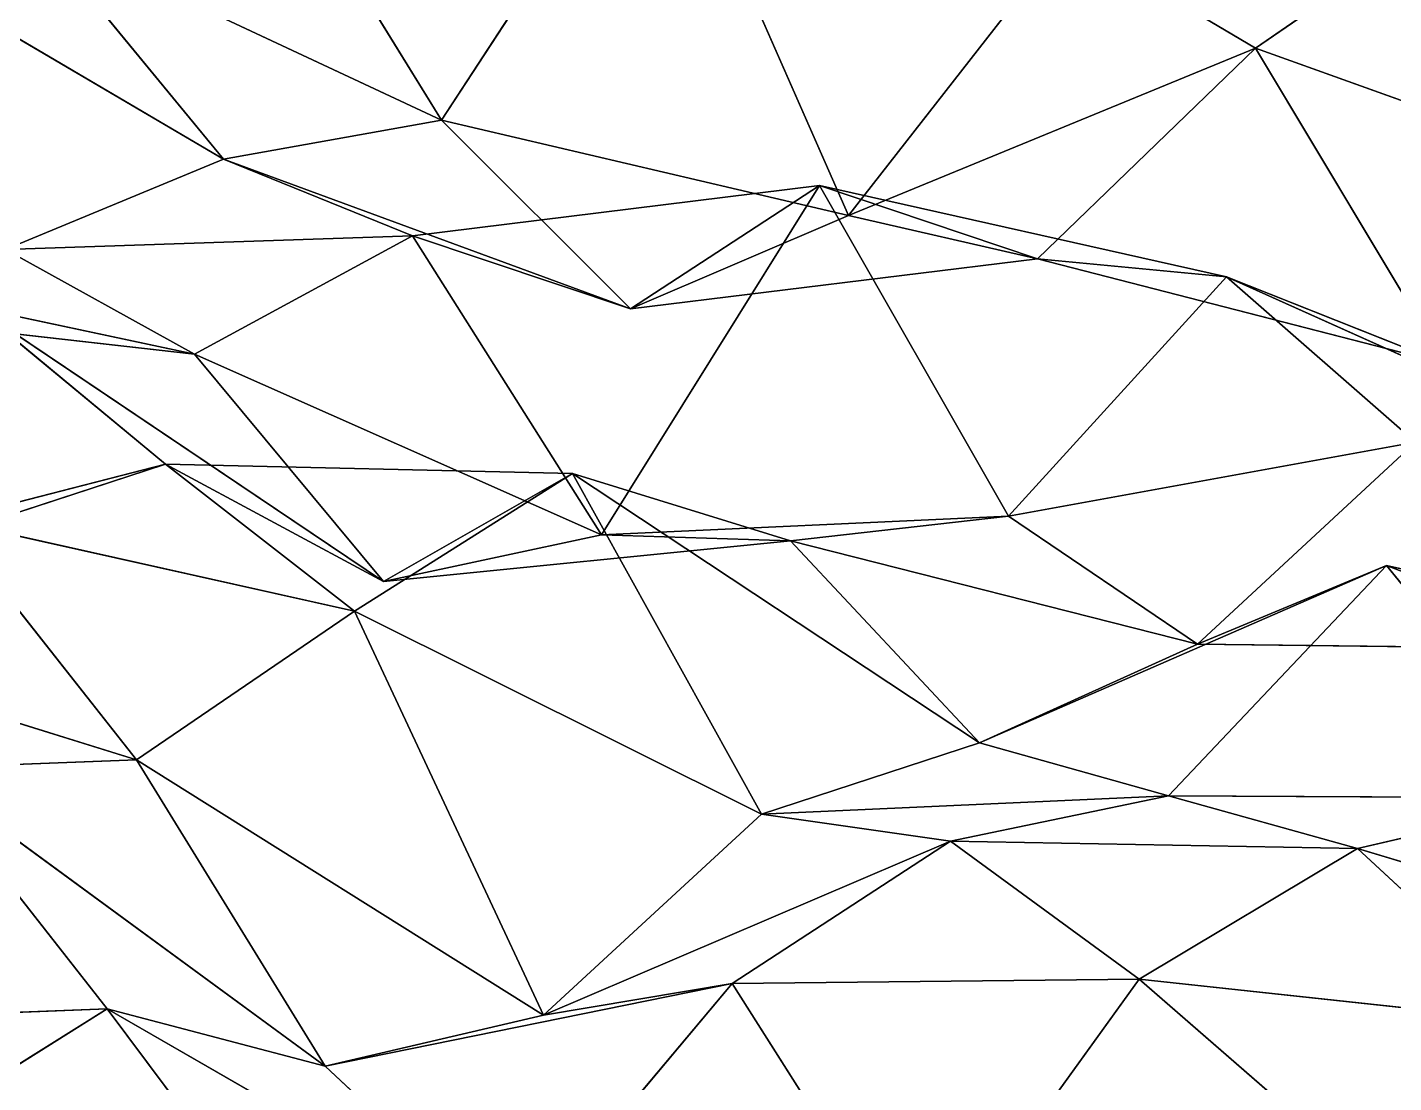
# Model space of a CAD drawing. Header units: metres. Extents: x -3703 to 431, y -1555 to 134.
# Drawn here: x -688.3 to -604.2, y -298.4 to -233.5 of the extents above; entities that cross this region are included whole.
import ezdxf

# ---------------------------------------------------------------- set-up
doc = ezdxf.new("R2010")
doc.units = ezdxf.units.M

msp = doc.modelspace()

# ---------------------------------------------------------------- linework, layer by layer
for p, q in [((-649.3541, -218.66171, -1932.6115), (-662.77057, -239.24054, -1955.5054)), ((-662.77057, -239.24054, -1955.5054), (-649.3541, -218.66171, -1932.6115)), ((-649.3541, -218.66171, -1932.6115), (-637.7266, -245.10007, -1967.0262)), ((-637.7266, -245.10007, -1967.0262), (-649.3541, -218.66171, -1932.6115)), ((-674.3981, -220.40887, -1919.3895), (-662.77057, -239.24054, -1955.5054)), ((-662.77057, -239.24054, -1955.5054), (-674.3981, -220.40887, -1919.3895)), ((-599.26624, -225.5615, -1956.731), (-612.6827, -234.81323, -1982.1577)), ((-612.6827, -234.81323, -1982.1577), (-599.26624, -225.5615, -1956.731)), ((-676.18695, -241.63443, -1982.4655), (-701.2309, -226.90442, -1972.928)), ((-701.2309, -226.90442, -1972.928), (-676.18695, -241.63443, -1982.4655)), ((-662.77057, -239.24054, -1955.5054), (-687.8145, -227.51163, -1945.2968)), ((-687.8145, -227.51163, -1945.2968), (-676.18695, -241.63443, -1982.4655)), ((-676.18695, -241.63443, -1982.4655), (-687.8145, -227.51163, -1945.2968)), ((-687.8145, -227.51163, -1945.2968), (-662.77057, -239.24054, -1955.5054)), ((-624.3102, -227.91714, -1943.373), (-637.7266, -245.10007, -1967.0262)), ((-637.7266, -245.10007, -1967.0262), (-624.3102, -227.91714, -1943.373)), ((-624.3102, -227.91714, -1943.373), (-612.6827, -234.81323, -1982.1577)), ((-612.6827, -234.81323, -1982.1577), (-624.3102, -227.91714, -1943.373)), ((-612.6827, -234.81323, -1982.1577), (-637.7266, -245.10007, -1967.0262)), ((-637.7266, -245.10007, -1967.0262), (-612.6827, -234.81323, -1982.1577)), ((-612.6827, -234.81323, -1982.1577), (-626.09906, -247.77615, -2006.7546)), ((-626.09906, -247.77615, -2006.7546), (-612.6827, -234.81323, -1982.1577)), ((-587.6387, -243.78973, -1992.9817), (-612.6827, -234.81323, -1982.1577)), ((-612.6827, -234.81323, -1982.1577), (-601.05505, -254.21042, -2018.1471)), ((-601.05505, -254.21042, -2018.1471), (-612.6827, -234.81323, -1982.1577)), ((-612.6827, -234.81323, -1982.1577), (-587.6387, -243.78973, -1992.9817)), ((-662.77057, -239.24054, -1955.5054), (-676.18695, -241.63443, -1982.4655)), ((-676.18695, -241.63443, -1982.4655), (-662.77057, -239.24054, -1955.5054)), ((-637.7266, -245.10007, -1967.0262), (-662.77057, -239.24054, -1955.5054)), ((-662.77057, -239.24054, -1955.5054), (-651.143, -250.83432, -1993.2395)), ((-651.143, -250.83432, -1993.2395), (-662.77057, -239.24054, -1955.5054)), ((-662.77057, -239.24054, -1955.5054), (-637.7266, -245.10007, -1967.0262)), ((-676.18695, -241.63443, -1982.4655), (-689.6034, -247.19446, -2008.7177)), ((-689.6034, -247.19446, -2008.7177), (-676.18695, -241.63443, -1982.4655)), ((-651.143, -250.83432, -1993.2395), (-676.18695, -241.63443, -1982.4655)), ((-676.18695, -241.63443, -1982.4655), (-664.55945, -246.35529, -2021.7366)), ((-664.55945, -246.35529, -2021.7366), (-676.18695, -241.63443, -1982.4655)), ((-676.18695, -241.63443, -1982.4655), (-651.143, -250.83432, -1993.2395)), ((-639.5155, -243.26254, -2035.2593), (-664.55945, -246.35529, -2021.7366)), ((-664.55945, -246.35529, -2021.7366), (-639.5155, -243.26254, -2035.2593)), ((-639.5155, -243.26254, -2035.2593), (-652.9319, -264.74533, -2057.9512)), ((-652.9319, -264.74533, -2057.9512), (-639.5155, -243.26254, -2035.2593)), ((-651.143, -250.83432, -1993.2395), (-639.5155, -243.26254, -2035.2593)), ((-639.5155, -243.26254, -2035.2593), (-651.143, -250.83432, -1993.2395)), ((-626.09906, -247.77615, -2006.7546), (-639.5155, -243.26254, -2035.2593)), ((-614.4715, -248.88336, -2046.8337), (-639.5155, -243.26254, -2035.2593)), ((-639.5155, -243.26254, -2035.2593), (-626.09906, -247.77615, -2006.7546)), ((-639.5155, -243.26254, -2035.2593), (-627.8879, -263.59933, -2071.0386)), ((-627.8879, -263.59933, -2071.0386), (-639.5155, -243.26254, -2035.2593)), ((-639.5155, -243.26254, -2035.2593), (-614.4715, -248.88336, -2046.8337)), ((-637.7266, -245.10007, -1967.0262), (-651.143, -250.83432, -1993.2395)), ((-651.143, -250.83432, -1993.2395), (-637.7266, -245.10007, -1967.0262)), ((-637.7266, -245.10007, -1967.0262), (-626.09906, -247.77615, -2006.7546)), ((-626.09906, -247.77615, -2006.7546), (-637.7266, -245.10007, -1967.0262)), ((-664.55945, -246.35529, -2021.7366), (-689.6034, -247.19446, -2008.7177)), ((-689.6034, -247.19446, -2008.7177), (-664.55945, -246.35529, -2021.7366)), ((-664.55945, -246.35529, -2021.7366), (-677.9758, -253.626, -2047.6062)), ((-677.9758, -253.626, -2047.6062), (-664.55945, -246.35529, -2021.7366)), ((-651.143, -250.83432, -1993.2395), (-664.55945, -246.35529, -2021.7366)), ((-664.55945, -246.35529, -2021.7366), (-651.143, -250.83432, -1993.2395)), ((-664.55945, -246.35529, -2021.7366), (-652.9319, -264.74533, -2057.9512)), ((-652.9319, -264.74533, -2057.9512), (-664.55945, -246.35529, -2021.7366)), ((-689.6034, -247.19446, -2008.7177), (-677.9758, -253.626, -2047.6062)), ((-677.9758, -253.626, -2047.6062), (-689.6034, -247.19446, -2008.7177)), ((-626.09906, -247.77615, -2006.7546), (-651.143, -250.83432, -1993.2395)), ((-651.143, -250.83432, -1993.2395), (-626.09906, -247.77615, -2006.7546)), ((-601.05505, -254.21042, -2018.1471), (-626.09906, -247.77615, -2006.7546)), ((-626.09906, -247.77615, -2006.7546), (-614.4715, -248.88336, -2046.8337)), ((-614.4715, -248.88336, -2046.8337), (-626.09906, -247.77615, -2006.7546)), ((-626.09906, -247.77615, -2006.7546), (-601.05505, -254.21042, -2018.1471)), ((-614.4715, -248.88336, -2046.8337), (-627.8879, -263.59933, -2071.0386)), ((-627.8879, -263.59933, -2071.0386), (-614.4715, -248.88336, -2046.8337)), ((-601.05505, -254.21042, -2018.1471), (-614.4715, -248.88336, -2046.8337)), ((-589.42755, -260.10748, -2057.1553), (-614.4715, -248.88336, -2046.8337)), ((-614.4715, -248.88336, -2046.8337), (-601.05505, -254.21042, -2018.1471)), ((-614.4715, -248.88336, -2046.8337), (-602.84393, -259.0387, -2084.8896)), ((-602.84393, -259.0387, -2084.8896), (-614.4715, -248.88336, -2046.8337)), ((-614.4715, -248.88336, -2046.8337), (-589.42755, -260.10748, -2057.1553)), ((-677.9758, -253.626, -2047.6062), (-703.0198, -250.81091, -2035.4045)), ((-703.0198, -250.81091, -2035.4045), (-677.9758, -253.626, -2047.6062)), ((-677.9758, -253.626, -2047.6062), (-691.3922, -250.77512, -2075.7393)), ((-666.34827, -267.62128, -2084.8035), (-691.3922, -250.77512, -2075.7393)), ((-691.3922, -250.77512, -2075.7393), (-677.9758, -253.626, -2047.6062)), ((-691.3922, -250.77512, -2075.7393), (-679.7647, -260.40118, -2113.9136)), ((-679.7647, -260.40118, -2113.9136), (-691.3922, -250.77512, -2075.7393)), ((-691.3922, -250.77512, -2075.7393), (-666.34827, -267.62128, -2084.8035)), ((-652.9319, -264.74533, -2057.9512), (-677.9758, -253.626, -2047.6062)), ((-677.9758, -253.626, -2047.6062), (-666.34827, -267.62128, -2084.8035)), ((-666.34827, -267.62128, -2084.8035), (-677.9758, -253.626, -2047.6062)), ((-677.9758, -253.626, -2047.6062), (-652.9319, -264.74533, -2057.9512)), ((-602.84393, -259.0387, -2084.8896), (-627.8879, -263.59933, -2071.0386)), ((-627.8879, -263.59933, -2071.0386), (-602.84393, -259.0387, -2084.8896)), ((-602.84393, -259.0387, -2084.8896), (-616.2603, -271.47134, -2109.605)), ((-616.2603, -271.47134, -2109.605), (-602.84393, -259.0387, -2084.8896)), ((-679.7647, -260.40118, -2113.9136), (-704.80865, -268.58533, -2099.2522)), ((-704.80865, -268.58533, -2099.2522), (-679.7647, -260.40118, -2113.9136)), ((-679.7647, -260.40118, -2113.9136), (-693.1811, -263.84656, -2140.6384)), ((-693.1811, -263.84656, -2140.6384), (-679.7647, -260.40118, -2113.9136)), ((-666.34827, -267.62128, -2084.8035), (-679.7647, -260.40118, -2113.9136)), ((-654.7207, -260.97754, -2126.6157), (-679.7647, -260.40118, -2113.9136)), ((-679.7647, -260.40118, -2113.9136), (-666.34827, -267.62128, -2084.8035)), ((-679.7647, -260.40118, -2113.9136), (-668.1371, -269.4451, -2152.2178)), ((-668.1371, -269.4451, -2152.2178), (-679.7647, -260.40118, -2113.9136)), ((-679.7647, -260.40118, -2113.9136), (-654.7207, -260.97754, -2126.6157)), ((-654.7207, -260.97754, -2126.6157), (-668.1371, -269.4451, -2152.2178)), ((-668.1371, -269.4451, -2152.2178), (-654.7207, -260.97754, -2126.6157)), ((-666.34827, -267.62128, -2084.8035), (-654.7207, -260.97754, -2126.6157)), ((-654.7207, -260.97754, -2126.6157), (-666.34827, -267.62128, -2084.8035)), ((-641.30426, -265.1238, -2098.193), (-654.7207, -260.97754, -2126.6157)), ((-629.67676, -277.53812, -2135.744), (-654.7207, -260.97754, -2126.6157)), ((-654.7207, -260.97754, -2126.6157), (-641.30426, -265.1238, -2098.193)), ((-654.7207, -260.97754, -2126.6157), (-643.09314, -281.9331, -2162.2566)), ((-643.09314, -281.9331, -2162.2566), (-654.7207, -260.97754, -2126.6157)), ((-654.7207, -260.97754, -2126.6157), (-629.67676, -277.53812, -2135.744)), ((-668.1371, -269.4451, -2152.2178), (-693.1811, -263.84656, -2140.6384)), ((-693.1811, -263.84656, -2140.6384), (-681.5535, -278.5839, -2177.67)), ((-681.5535, -278.5839, -2177.67), (-693.1811, -263.84656, -2140.6384)), ((-693.1811, -263.84656, -2140.6384), (-668.1371, -269.4451, -2152.2178)), ((-627.8879, -263.59933, -2071.0386), (-652.9319, -264.74533, -2057.9512)), ((-652.9319, -264.74533, -2057.9512), (-627.8879, -263.59933, -2071.0386)), ((-627.8879, -263.59933, -2071.0386), (-641.30426, -265.1238, -2098.193)), ((-641.30426, -265.1238, -2098.193), (-627.8879, -263.59933, -2071.0386)), ((-627.8879, -263.59933, -2071.0386), (-616.2603, -271.47134, -2109.605)), ((-616.2603, -271.47134, -2109.605), (-627.8879, -263.59933, -2071.0386)), ((-652.9319, -264.74533, -2057.9512), (-666.34827, -267.62128, -2084.8035)), ((-666.34827, -267.62128, -2084.8035), (-652.9319, -264.74533, -2057.9512)), ((-652.9319, -264.74533, -2057.9512), (-641.30426, -265.1238, -2098.193)), ((-641.30426, -265.1238, -2098.193), (-652.9319, -264.74533, -2057.9512)), ((-641.30426, -265.1238, -2098.193), (-666.34827, -267.62128, -2084.8035)), ((-666.34827, -267.62128, -2084.8035), (-641.30426, -265.1238, -2098.193)), ((-616.2603, -271.47134, -2109.605), (-641.30426, -265.1238, -2098.193)), ((-641.30426, -265.1238, -2098.193), (-629.67676, -277.53812, -2135.744)), ((-629.67676, -277.53812, -2135.744), (-641.30426, -265.1238, -2098.193)), ((-641.30426, -265.1238, -2098.193), (-616.2603, -271.47134, -2109.605)), ((-604.6328, -266.62503, -2151.0154), (-629.67676, -277.53812, -2135.744)), ((-629.67676, -277.53812, -2135.744), (-604.6328, -266.62503, -2151.0154)), ((-604.6328, -266.62503, -2151.0154), (-618.0492, -280.80008, -2175.3413)), ((-618.0492, -280.80008, -2175.3413), (-604.6328, -266.62503, -2151.0154)), ((-616.2603, -271.47134, -2109.605), (-604.6328, -266.62503, -2151.0154)), ((-604.6328, -266.62503, -2151.0154), (-616.2603, -271.47134, -2109.605)), ((-591.2164, -271.78085, -2122.3672), (-604.6328, -266.62503, -2151.0154)), ((-579.58887, -272.30188, -2162.5771), (-604.6328, -266.62503, -2151.0154)), ((-604.6328, -266.62503, -2151.0154), (-591.2164, -271.78085, -2122.3672)), ((-604.6328, -266.62503, -2151.0154), (-593.00525, -280.93466, -2188.1423)), ((-593.00525, -280.93466, -2188.1423), (-604.6328, -266.62503, -2151.0154)), ((-604.6328, -266.62503, -2151.0154), (-579.58887, -272.30188, -2162.5771)), ((-668.1371, -269.4451, -2152.2178), (-681.5535, -278.5839, -2177.67)), ((-681.5535, -278.5839, -2177.67), (-668.1371, -269.4451, -2152.2178)), ((-643.09314, -281.9331, -2162.2566), (-668.1371, -269.4451, -2152.2178)), ((-668.1371, -269.4451, -2152.2178), (-656.5096, -294.301, -2186.9866)), ((-656.5096, -294.301, -2186.9866), (-668.1371, -269.4451, -2152.2178)), ((-668.1371, -269.4451, -2152.2178), (-643.09314, -281.9331, -2162.2566)), ((-681.5535, -278.5839, -2177.67), (-706.59753, -270.80582, -2166.578)), ((-706.59753, -270.80582, -2166.578), (-681.5535, -278.5839, -2177.67)), ((-616.2603, -271.47134, -2109.605), (-629.67676, -277.53812, -2135.744)), ((-629.67676, -277.53812, -2135.744), (-616.2603, -271.47134, -2109.605)), ((-591.2164, -271.78085, -2122.3672), (-616.2603, -271.47134, -2109.605)), ((-616.2603, -271.47134, -2109.605), (-591.2164, -271.78085, -2122.3672)), ((-629.67676, -277.53812, -2135.744), (-643.09314, -281.9331, -2162.2566)), ((-643.09314, -281.9331, -2162.2566), (-629.67676, -277.53812, -2135.744)), ((-629.67676, -277.53812, -2135.744), (-618.0492, -280.80008, -2175.3413)), ((-618.0492, -280.80008, -2175.3413), (-629.67676, -277.53812, -2135.744)), ((-681.5535, -278.5839, -2177.67), (-694.9699, -279.09207, -2205.0518)), ((-694.9699, -279.09207, -2205.0518), (-681.5535, -278.5839, -2177.67)), ((-669.92596, -297.43158, -2213.782), (-694.9699, -279.09207, -2205.0518)), ((-694.9699, -279.09207, -2205.0518), (-683.3424, -293.91074, -2242.0647)), ((-683.3424, -293.91074, -2242.0647), (-694.9699, -279.09207, -2205.0518)), ((-694.9699, -279.09207, -2205.0518), (-669.92596, -297.43158, -2213.782)), ((-656.5096, -294.301, -2186.9866), (-681.5535, -278.5839, -2177.67)), ((-681.5535, -278.5839, -2177.67), (-669.92596, -297.43158, -2213.782)), ((-669.92596, -297.43158, -2213.782), (-681.5535, -278.5839, -2177.67)), ((-681.5535, -278.5839, -2177.67), (-656.5096, -294.301, -2186.9866)), ((-618.0492, -280.80008, -2175.3413), (-643.09314, -281.9331, -2162.2566)), ((-643.09314, -281.9331, -2162.2566), (-618.0492, -280.80008, -2175.3413)), ((-618.0492, -280.80008, -2175.3413), (-631.46564, -283.58313, -2202.2144)), ((-631.46564, -283.58313, -2202.2144), (-618.0492, -280.80008, -2175.3413)), ((-593.00525, -280.93466, -2188.1423), (-618.0492, -280.80008, -2175.3413)), ((-618.0492, -280.80008, -2175.3413), (-606.42163, -284.04843, -2214.9417)), ((-606.42163, -284.04843, -2214.9417), (-618.0492, -280.80008, -2175.3413)), ((-618.0492, -280.80008, -2175.3413), (-593.00525, -280.93466, -2188.1423)), ((-593.00525, -280.93466, -2188.1423), (-606.42163, -284.04843, -2214.9417)), ((-606.42163, -284.04843, -2214.9417), (-593.00525, -280.93466, -2188.1423)), ((-643.09314, -281.9331, -2162.2566), (-656.5096, -294.301, -2186.9866)), ((-656.5096, -294.301, -2186.9866), (-643.09314, -281.9331, -2162.2566)), ((-643.09314, -281.9331, -2162.2566), (-631.46564, -283.58313, -2202.2144)), ((-631.46564, -283.58313, -2202.2144), (-643.09314, -281.9331, -2162.2566)), ((-631.46564, -283.58313, -2202.2144), (-656.5096, -294.301, -2186.9866)), ((-656.5096, -294.301, -2186.9866), (-631.46564, -283.58313, -2202.2144)), ((-631.46564, -283.58313, -2202.2144), (-644.882, -292.35568, -2227.7483)), ((-644.882, -292.35568, -2227.7483), (-631.46564, -283.58313, -2202.2144)), ((-606.42163, -284.04843, -2214.9417), (-631.46564, -283.58313, -2202.2144)), ((-631.46564, -283.58313, -2202.2144), (-619.838, -292.0781, -2240.6416)), ((-619.838, -292.0781, -2240.6416), (-631.46564, -283.58313, -2202.2144)), ((-631.46564, -283.58313, -2202.2144), (-606.42163, -284.04843, -2214.9417)), ((-606.42163, -284.04843, -2214.9417), (-619.838, -292.0781, -2240.6416)), ((-619.838, -292.0781, -2240.6416), (-606.42163, -284.04843, -2214.9417)), ((-581.3777, -291.5485, -2226.0957), (-606.42163, -284.04843, -2214.9417)), ((-606.42163, -284.04843, -2214.9417), (-594.79407, -294.7945, -2252.8652)), ((-594.79407, -294.7945, -2252.8652), (-606.42163, -284.04843, -2214.9417)), ((-606.42163, -284.04843, -2214.9417), (-581.3777, -291.5485, -2226.0957)), ((-644.882, -292.35568, -2227.7483), (-669.92596, -297.43158, -2213.782)), ((-669.92596, -297.43158, -2213.782), (-644.882, -292.35568, -2227.7483)), ((-644.882, -292.35568, -2227.7483), (-658.29846, -308.31683, -2251.6748)), ((-658.29846, -308.31683, -2251.6748), (-644.882, -292.35568, -2227.7483)), ((-656.5096, -294.301, -2186.9866), (-644.882, -292.35568, -2227.7483)), ((-644.882, -292.35568, -2227.7483), (-656.5096, -294.301, -2186.9866)), ((-619.838, -292.0781, -2240.6416), (-644.882, -292.35568, -2227.7483)), ((-644.882, -292.35568, -2227.7483), (-619.838, -292.0781, -2240.6416)), ((-644.882, -292.35568, -2227.7483), (-633.2545, -310.68024, -2263.9775)), ((-633.2545, -310.68024, -2263.9775), (-644.882, -292.35568, -2227.7483)), ((-619.838, -292.0781, -2240.6416), (-633.2545, -310.68024, -2263.9775)), ((-633.2545, -310.68024, -2263.9775), (-619.838, -292.0781, -2240.6416)), ((-594.79407, -294.7945, -2252.8652), (-619.838, -292.0781, -2240.6416)), ((-619.838, -292.0781, -2240.6416), (-608.2105, -302.19302, -2278.7065)), ((-608.2105, -302.19302, -2278.7065), (-619.838, -292.0781, -2240.6416)), ((-619.838, -292.0781, -2240.6416), (-594.79407, -294.7945, -2252.8652)), ((-683.3424, -293.91074, -2242.0647), (-708.38635, -294.8686, -2229.0193)), ((-708.38635, -294.8686, -2229.0193), (-683.3424, -293.91074, -2242.0647)), ((-683.3424, -293.91074, -2242.0647), (-696.7588, -302.3028, -2267.6838)), ((-696.7588, -302.3028, -2267.6838), (-683.3424, -293.91074, -2242.0647)), ((-669.92596, -297.43158, -2213.782), (-683.3424, -293.91074, -2242.0647)), ((-658.29846, -308.31683, -2251.6748), (-683.3424, -293.91074, -2242.0647)), ((-683.3424, -293.91074, -2242.0647), (-669.92596, -297.43158, -2213.782)), ((-683.3424, -293.91074, -2242.0647), (-671.71484, -309.46292, -2278.9138)), ((-671.71484, -309.46292, -2278.9138), (-683.3424, -293.91074, -2242.0647)), ((-683.3424, -293.91074, -2242.0647), (-658.29846, -308.31683, -2251.6748)), ((-656.5096, -294.301, -2186.9866), (-669.92596, -297.43158, -2213.782)), ((-669.92596, -297.43158, -2213.782), (-656.5096, -294.301, -2186.9866)), ((-669.92596, -297.43158, -2213.782), (-658.29846, -308.31683, -2251.6748)), ((-658.29846, -308.31683, -2251.6748), (-669.92596, -297.43158, -2213.782))]:
    msp.add_line(p, q)
for points in [[(-662.77057, -239.24054, -1955.5054), (-674.3981, -220.40887, -1919.3895), (-649.3541, -218.66171, -1932.6115), (-649.354, -218.6616, -1932.6113)], [(-649.3541, -218.66171, -1932.6115), (-637.7266, -245.10007, -1967.0262), (-662.77057, -239.24054, -1955.5054), (-662.77045, -239.24043, -1955.5052)], [(-637.7266, -245.10007, -1967.0262), (-649.3541, -218.66171, -1932.6115), (-624.3102, -227.91714, -1943.373), (-624.31006, -227.91704, -1943.3729)], [(-674.3981, -220.40887, -1919.3895), (-662.77057, -239.24054, -1955.5054), (-687.8145, -227.51163, -1945.2968), (-687.8144, -227.51152, -1945.2966)], [(-612.6827, -234.81323, -1982.1577), (-624.3102, -227.91714, -1943.373), (-599.26624, -225.5615, -1956.731), (-599.2661, -225.56139, -1956.7308)], [(-599.26624, -225.5615, -1956.731), (-587.6387, -243.78973, -1992.9817), (-612.6827, -234.81323, -1982.1577), (-612.68256, -234.81313, -1982.1576)], [(-687.8145, -227.51163, -1945.2968), (-676.18695, -241.63443, -1982.4655), (-701.2309, -226.90442, -1972.928), (-701.2308, -226.90431, -1972.9279)], [(-689.6034, -247.19446, -2008.7177), (-701.2309, -226.90442, -1972.928), (-676.18695, -241.63443, -1982.4655), (-676.1868, -241.63432, -1982.4653)], [(-676.18695, -241.63443, -1982.4655), (-687.8145, -227.51163, -1945.2968), (-662.77057, -239.24054, -1955.5054), (-662.77045, -239.24043, -1955.5052)], [(-624.3102, -227.91714, -1943.373), (-612.6827, -234.81323, -1982.1577), (-637.7266, -245.10007, -1967.0262), (-637.7265, -245.09996, -1967.0261)], [(-626.09906, -247.77615, -2006.7546), (-637.7266, -245.10007, -1967.0262), (-612.6827, -234.81323, -1982.1577), (-612.68256, -234.81313, -1982.1576)], [(-612.6827, -234.81323, -1982.1577), (-601.05505, -254.21042, -2018.1471), (-626.09906, -247.77615, -2006.7546), (-626.09894, -247.77605, -2006.7545)], [(-601.05505, -254.21042, -2018.1471), (-612.6827, -234.81323, -1982.1577), (-587.6387, -243.78973, -1992.9817), (-587.63855, -243.78963, -1992.9816)], [(-662.77057, -239.24054, -1955.5054), (-651.143, -250.83432, -1993.2395), (-676.18695, -241.63443, -1982.4655), (-676.1868, -241.63432, -1982.4653)], [(-651.143, -250.83432, -1993.2395), (-662.77057, -239.24054, -1955.5054), (-637.7266, -245.10007, -1967.0262), (-637.7265, -245.09996, -1967.0261)], [(-676.18695, -241.63443, -1982.4655), (-664.55945, -246.35529, -2021.7366), (-689.6034, -247.19446, -2008.7177), (-689.6033, -247.19435, -2008.7175)], [(-664.55945, -246.35529, -2021.7366), (-676.18695, -241.63443, -1982.4655), (-651.143, -250.83432, -1993.2395), (-651.1429, -250.83421, -1993.2394)], [(-652.9319, -264.74533, -2057.9512), (-664.55945, -246.35529, -2021.7366), (-639.5155, -243.26254, -2035.2593), (-639.5154, -243.26244, -2035.2592)], [(-651.143, -250.83432, -1993.2395), (-639.5155, -243.26254, -2035.2593), (-664.55945, -246.35529, -2021.7366), (-664.5593, -246.35518, -2021.7365)], [(-639.5155, -243.26254, -2035.2593), (-627.8879, -263.59933, -2071.0386), (-652.9319, -264.74533, -2057.9512), (-652.93176, -264.74524, -2057.9512)], [(-639.5155, -243.26254, -2035.2593), (-651.143, -250.83432, -1993.2395), (-626.09906, -247.77615, -2006.7546), (-626.09894, -247.77605, -2006.7545)], [(-626.09906, -247.77615, -2006.7546), (-614.4715, -248.88336, -2046.8337), (-639.5155, -243.26254, -2035.2593), (-639.5154, -243.26244, -2035.2592)], [(-627.8879, -263.59933, -2071.0386), (-639.5155, -243.26254, -2035.2593), (-614.4715, -248.88336, -2046.8337), (-614.4714, -248.88326, -2046.8336)], [(-637.7266, -245.10007, -1967.0262), (-626.09906, -247.77615, -2006.7546), (-651.143, -250.83432, -1993.2395), (-651.1429, -250.83421, -1993.2394)], [(-677.9758, -253.626, -2047.6062), (-689.6034, -247.19446, -2008.7177), (-664.55945, -246.35529, -2021.7366), (-664.5593, -246.35518, -2021.7365)], [(-664.55945, -246.35529, -2021.7366), (-652.9319, -264.74533, -2057.9512), (-677.9758, -253.626, -2047.6062), (-677.9757, -253.6259, -2047.6061)], [(-689.6034, -247.19446, -2008.7177), (-677.9758, -253.626, -2047.6062), (-703.0198, -250.81091, -2035.4045), (-703.01965, -250.8108, -2035.4044)], [(-614.4715, -248.88336, -2046.8337), (-626.09906, -247.77615, -2006.7546), (-601.05505, -254.21042, -2018.1471), (-601.05493, -254.21031, -2018.147)], [(-614.4715, -248.88336, -2046.8337), (-602.84393, -259.0387, -2084.8896), (-627.8879, -263.59933, -2071.0386), (-627.88776, -263.59924, -2071.0386)], [(-601.05505, -254.21042, -2018.1471), (-589.42755, -260.10748, -2057.1553), (-614.4715, -248.88336, -2046.8337), (-614.4714, -248.88326, -2046.8336)], [(-602.84393, -259.0387, -2084.8896), (-614.4715, -248.88336, -2046.8337), (-589.42755, -260.10748, -2057.1553), (-589.4274, -260.1074, -2057.1553)], [(-691.3922, -250.77512, -2075.7393), (-679.7647, -260.40118, -2113.9136), (-704.80865, -268.58533, -2099.2522), (-704.80853, -268.58524, -2099.2522)], [(-691.3922, -250.77512, -2075.7393), (-703.0198, -250.81091, -2035.4045), (-677.9758, -253.626, -2047.6062), (-677.9757, -253.6259, -2047.6061)], [(-677.9758, -253.626, -2047.6062), (-666.34827, -267.62128, -2084.8035), (-691.3922, -250.77512, -2075.7393), (-691.3921, -250.77501, -2075.7393)], [(-679.7647, -260.40118, -2113.9136), (-691.3922, -250.77512, -2075.7393), (-666.34827, -267.62128, -2084.8035), (-666.34814, -267.6212, -2084.8035)], [(-666.34827, -267.62128, -2084.8035), (-677.9758, -253.626, -2047.6062), (-652.9319, -264.74533, -2057.9512), (-652.93176, -264.74524, -2057.9512)], [(-616.2603, -271.47134, -2109.605), (-627.8879, -263.59933, -2071.0386), (-602.84393, -259.0387, -2084.8896), (-602.8438, -259.0386, -2084.8896)], [(-602.84393, -259.0387, -2084.8896), (-591.2164, -271.78085, -2122.3672), (-616.2603, -271.47134, -2109.605), (-616.2602, -271.47125, -2109.605)], [(-693.1811, -263.84656, -2140.6384), (-704.80865, -268.58533, -2099.2522), (-679.7647, -260.40118, -2113.9136), (-679.7646, -260.4011, -2113.9136)], [(-679.7647, -260.40118, -2113.9136), (-668.1371, -269.4451, -2152.2178), (-693.1811, -263.84656, -2140.6384), (-693.18097, -263.84647, -2140.6384)], [(-666.34827, -267.62128, -2084.8035), (-654.7207, -260.97754, -2126.6157), (-679.7647, -260.40118, -2113.9136), (-679.7646, -260.4011, -2113.9136)], [(-668.1371, -269.4451, -2152.2178), (-679.7647, -260.40118, -2113.9136), (-654.7207, -260.97754, -2126.6157), (-654.7206, -260.97745, -2126.6157)], [(-654.7207, -260.97754, -2126.6157), (-643.09314, -281.9331, -2162.2566), (-668.1371, -269.4451, -2152.2178), (-668.13696, -269.445, -2152.2178)], [(-654.7207, -260.97754, -2126.6157), (-666.34827, -267.62128, -2084.8035), (-641.30426, -265.1238, -2098.193), (-641.30414, -265.12372, -2098.193)], [(-641.30426, -265.1238, -2098.193), (-629.67676, -277.53812, -2135.744), (-654.7207, -260.97754, -2126.6157), (-654.7206, -260.97745, -2126.6157)], [(-643.09314, -281.9331, -2162.2566), (-654.7207, -260.97754, -2126.6157), (-629.67676, -277.53812, -2135.744), (-629.67664, -277.53802, -2135.744)], [(-693.1811, -263.84656, -2140.6384), (-681.5535, -278.5839, -2177.67), (-706.59753, -270.80582, -2166.578), (-706.5974, -270.80573, -2166.578)], [(-681.5535, -278.5839, -2177.67), (-693.1811, -263.84656, -2140.6384), (-668.1371, -269.4451, -2152.2178), (-668.13696, -269.445, -2152.2178)], [(-641.30426, -265.1238, -2098.193), (-652.9319, -264.74533, -2057.9512), (-627.8879, -263.59933, -2071.0386), (-627.88776, -263.59924, -2071.0386)], [(-627.8879, -263.59933, -2071.0386), (-616.2603, -271.47134, -2109.605), (-641.30426, -265.1238, -2098.193), (-641.30414, -265.12372, -2098.193)], [(-652.9319, -264.74533, -2057.9512), (-641.30426, -265.1238, -2098.193), (-666.34827, -267.62128, -2084.8035), (-666.34814, -267.6212, -2084.8035)], [(-629.67676, -277.53812, -2135.744), (-641.30426, -265.1238, -2098.193), (-616.2603, -271.47134, -2109.605), (-616.2602, -271.47125, -2109.605)], [(-618.0492, -280.80008, -2175.3413), (-629.67676, -277.53812, -2135.744), (-604.6328, -266.62503, -2151.0154), (-604.6327, -266.62494, -2151.0154)], [(-616.2603, -271.47134, -2109.605), (-604.6328, -266.62503, -2151.0154), (-629.67676, -277.53812, -2135.744), (-629.67664, -277.53802, -2135.744)], [(-604.6328, -266.62503, -2151.0154), (-593.00525, -280.93466, -2188.1423), (-618.0492, -280.80008, -2175.3413), (-618.0491, -280.8, -2175.3413)], [(-604.6328, -266.62503, -2151.0154), (-616.2603, -271.47134, -2109.605), (-591.2164, -271.78085, -2122.3672), (-591.21625, -271.78076, -2122.3672)], [(-591.2164, -271.78085, -2122.3672), (-579.58887, -272.30188, -2162.5771), (-604.6328, -266.62503, -2151.0154), (-604.6327, -266.62494, -2151.0154)], [(-593.00525, -280.93466, -2188.1423), (-604.6328, -266.62503, -2151.0154), (-579.58887, -272.30188, -2162.5771), (-579.58875, -272.3018, -2162.5771)], [(-668.1371, -269.4451, -2152.2178), (-656.5096, -294.301, -2186.9866), (-681.5535, -278.5839, -2177.67), (-681.5534, -278.5838, -2177.67)], [(-656.5096, -294.301, -2186.9866), (-668.1371, -269.4451, -2152.2178), (-643.09314, -281.9331, -2162.2566), (-643.093, -281.933, -2162.2566)], [(-694.9699, -279.09207, -2205.0518), (-706.59753, -270.80582, -2166.578), (-681.5535, -278.5839, -2177.67), (-681.5534, -278.5838, -2177.67)], [(-629.67676, -277.53812, -2135.744), (-618.0492, -280.80008, -2175.3413), (-643.09314, -281.9331, -2162.2566), (-643.093, -281.933, -2162.2566)], [(-694.9699, -279.09207, -2205.0518), (-683.3424, -293.91074, -2242.0647), (-708.38635, -294.8686, -2229.0193), (-708.3862, -294.8685, -2229.0193)], [(-681.5535, -278.5839, -2177.67), (-669.92596, -297.43158, -2213.782), (-694.9699, -279.09207, -2205.0518), (-694.9698, -279.09198, -2205.0518)], [(-683.3424, -293.91074, -2242.0647), (-694.9699, -279.09207, -2205.0518), (-669.92596, -297.43158, -2213.782), (-669.92584, -297.4315, -2213.782)], [(-669.92596, -297.43158, -2213.782), (-681.5535, -278.5839, -2177.67), (-656.5096, -294.301, -2186.9866), (-656.50946, -294.3009, -2186.9866)], [(-631.46564, -283.58313, -2202.2144), (-643.09314, -281.9331, -2162.2566), (-618.0492, -280.80008, -2175.3413), (-618.0491, -280.8, -2175.3413)], [(-618.0492, -280.80008, -2175.3413), (-606.42163, -284.04843, -2214.9417), (-631.46564, -283.58313, -2202.2144), (-631.4655, -283.58304, -2202.2144)], [(-606.42163, -284.04843, -2214.9417), (-618.0492, -280.80008, -2175.3413), (-593.00525, -280.93466, -2188.1423), (-593.0051, -280.93457, -2188.1423)], [(-593.00525, -280.93466, -2188.1423), (-581.3777, -291.5485, -2226.0957), (-606.42163, -284.04843, -2214.9417), (-606.4215, -284.04834, -2214.9417)], [(-643.09314, -281.9331, -2162.2566), (-631.46564, -283.58313, -2202.2144), (-656.5096, -294.301, -2186.9866), (-656.50946, -294.3009, -2186.9866)], [(-644.882, -292.35568, -2227.7483), (-656.5096, -294.301, -2186.9866), (-631.46564, -283.58313, -2202.2144), (-631.4655, -283.58304, -2202.2144)], [(-631.46564, -283.58313, -2202.2144), (-619.838, -292.0781, -2240.6416), (-644.882, -292.35568, -2227.7483), (-644.8819, -292.3556, -2227.7483)], [(-619.838, -292.0781, -2240.6416), (-631.46564, -283.58313, -2202.2144), (-606.42163, -284.04843, -2214.9417), (-606.4215, -284.04834, -2214.9417)], [(-606.42163, -284.04843, -2214.9417), (-594.79407, -294.7945, -2252.8652), (-619.838, -292.0781, -2240.6416), (-619.8379, -292.078, -2240.6416)], [(-594.79407, -294.7945, -2252.8652), (-606.42163, -284.04843, -2214.9417), (-581.3777, -291.5485, -2226.0957), (-581.37756, -291.5484, -2226.0957)], [(-658.29846, -308.31683, -2251.6748), (-669.92596, -297.43158, -2213.782), (-644.882, -292.35568, -2227.7483), (-644.8819, -292.3556, -2227.7483)], [(-656.5096, -294.301, -2186.9866), (-644.882, -292.35568, -2227.7483), (-669.92596, -297.43158, -2213.782), (-669.92584, -297.4315, -2213.782)], [(-644.882, -292.35568, -2227.7483), (-633.2545, -310.68024, -2263.9775), (-658.29846, -308.31683, -2251.6748), (-658.29834, -308.31674, -2251.6748)], [(-633.2545, -310.68024, -2263.9775), (-644.882, -292.35568, -2227.7483), (-619.838, -292.0781, -2240.6416), (-619.8379, -292.078, -2240.6416)], [(-619.838, -292.0781, -2240.6416), (-608.2105, -302.19302, -2278.7065), (-633.2545, -310.68024, -2263.9775), (-633.2544, -310.68015, -2263.9775)], [(-608.2105, -302.19302, -2278.7065), (-619.838, -292.0781, -2240.6416), (-594.79407, -294.7945, -2252.8652), (-594.79395, -294.7944, -2252.8652)], [(-696.7588, -302.3028, -2267.6838), (-708.38635, -294.8686, -2229.0193), (-683.3424, -293.91074, -2242.0647), (-683.3423, -293.91064, -2242.0647)], [(-683.3424, -293.91074, -2242.0647), (-671.71484, -309.46292, -2278.9138), (-696.7588, -302.3028, -2267.6838), (-696.75867, -302.3027, -2267.6838)], [(-669.92596, -297.43158, -2213.782), (-658.29846, -308.31683, -2251.6748), (-683.3424, -293.91074, -2242.0647), (-683.3423, -293.91064, -2242.0647)], [(-671.71484, -309.46292, -2278.9138), (-683.3424, -293.91074, -2242.0647), (-658.29846, -308.31683, -2251.6748), (-658.29834, -308.31674, -2251.6748)], [(-594.79407, -294.7945, -2252.8652), (-583.16656, -299.466, -2292.1475), (-608.2105, -302.19302, -2278.7065), (-608.2104, -302.19293, -2278.7065)]]:
    msp.add_3dface(points)

doc.saveas('drawing.dxf')
